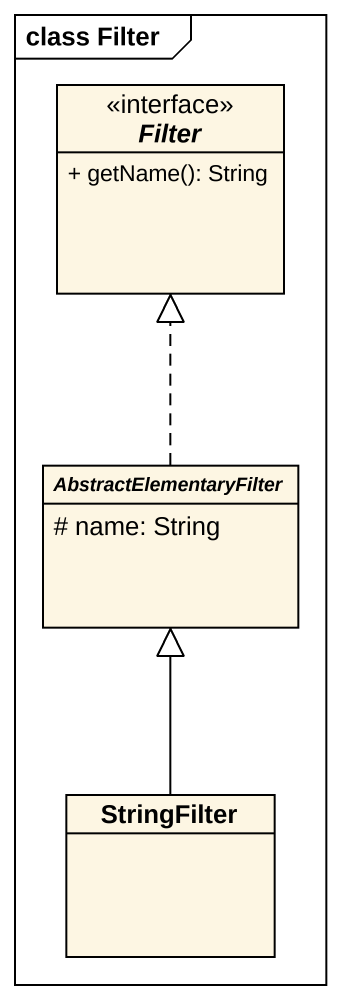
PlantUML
@startuml
mainframe class Filter
hide circle
hide empty members
skinparam classAttributeIconSize 0
interface Filter {
  + getName(): String
}
abstract class AbstractElementaryFilter {
  # name: String
}
class StringFilter
AbstractElementaryFilter .up.|> Filter
StringFilter -up-|> AbstractElementaryFilter
@enduml
